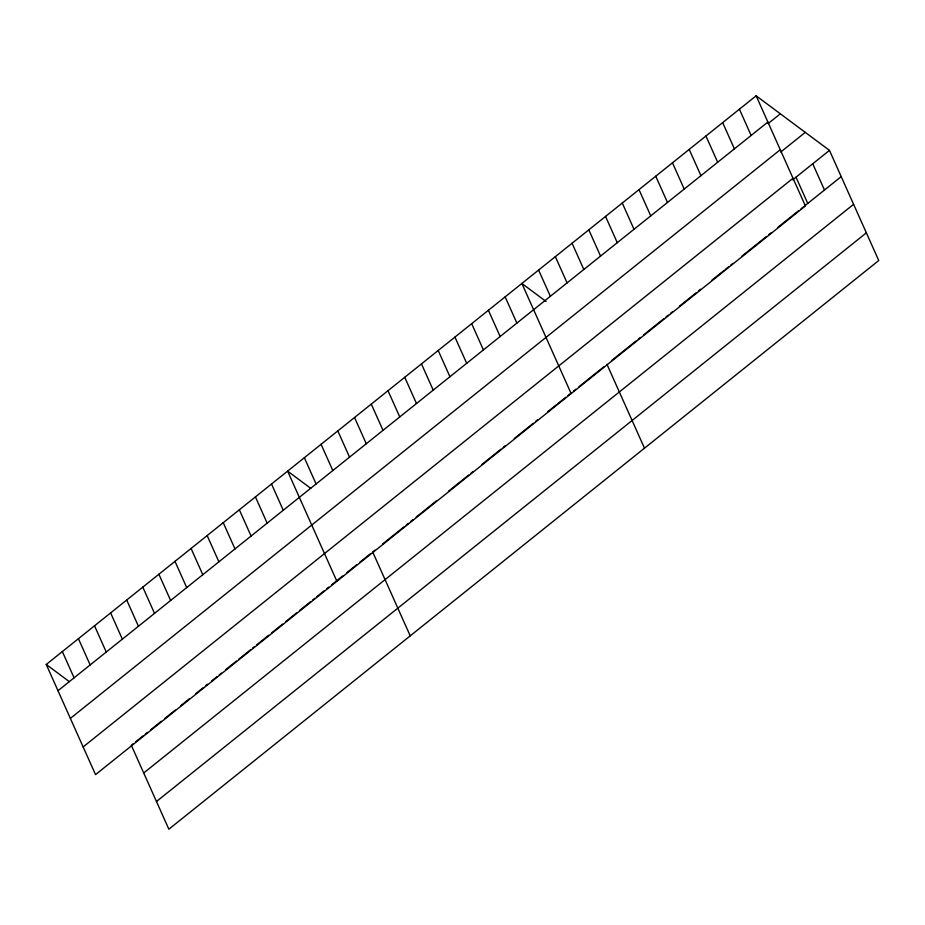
<?xml version="1.0" encoding="UTF-8"?>
<svg xmlns="http://www.w3.org/2000/svg" width="925" height="925" viewBox="0 0 925 925"><rect width="100%" height="100%" fill="white"/><g stroke="black" fill="none" stroke-linecap="round" stroke-linejoin="round"><path stroke-width="1.39" d="M756.141 95.795L805.409 205.951L95.529 774.63L46.25 664.474L756.141 95.795L829.471 150.37L878.75 260.526L168.859 829.205L131.327 745.284L133.466 743.573M57.986 690.709L767.877 122.042M768.074 123.638L780.342 113.81M70.369 718.401L780.261 149.734M780.735 152.024L805.27 132.368M83.134 746.938L793.026 178.259M792.667 179.866L829.471 150.37M135.617 741.85L143.121 735.837M145.271 734.115L147.41 732.392M150.636 729.813L161.366 721.222M164.581 718.644L175.311 710.053M180.676 705.752L189.255 698.884M195.684 693.727L203.199 687.714M205.338 685.992L207.489 684.269M211.779 680.835L217.144 676.545M219.283 674.822L221.433 673.099M225.723 669.665L236.453 661.074M238.592 659.352L250.398 649.905M252.548 648.182L254.687 646.459M256.838 644.748L268.632 635.29M271.846 632.712L282.576 624.121M285.802 621.542L296.52 612.951M299.746 610.373L310.465 601.782M312.615 600.059L314.766 598.336M316.905 596.625L324.409 590.613M326.56 588.89L328.71 587.167M331.925 584.588L342.655 575.998M346.944 572.563L356.599 564.828M359.813 562.25L370.543 553.659M374.914 550.155L372.683 551.936L410.226 635.857M382.73 543.9L403.924 526.915M406.156 525.134L408.387 523.342M410.619 521.55L412.851 519.769M416.192 517.087L436.276 501.003M448.544 491.175L468.628 475.092M470.86 473.299L473.091 471.507M482.006 464.362L500.968 449.168M503.2 447.388L505.432 445.596M514.358 438.45L533.32 423.257M535.552 421.465L537.783 419.684M547.831 411.637L556.746 404.491M557.868 403.601L565.672 397.345M567.904 395.553L571.257 392.871M573.488 391.09L575.72 389.298M579.062 386.615L603.609 366.959M611.413 360.704L635.949 341.036M638.181 339.255L640.412 337.463M643.765 334.781L663.838 318.697M666.069 316.917L668.301 315.124M670.532 313.344L672.764 311.552M679.459 306.187L696.19 292.786M698.421 290.993L700.653 289.213M711.811 280.275L724.078 270.447M725.2 269.557L728.542 266.874M730.773 265.082L733.005 263.301M741.931 256.144L766.478 236.488M768.698 234.696L770.93 232.915M777.624 227.55L798.818 210.576M801.05 208.784L841.218 176.617M143.71 772.976L853.602 204.309M156.475 801.513L866.367 232.834M546.074 301.469L521.873 283.466L571.153 393.611M310.719 488.319L287.617 471.126L336.885 581.282M46.25 664.474L69.352 681.667M812.74 163.783L824.476 190.018M796.009 177.184L807.745 203.419M739.41 109.208L751.146 135.443M722.668 122.609L734.415 148.844M705.937 136.01L717.673 162.257M689.206 149.422L700.942 175.657M672.475 162.823L684.211 189.058M655.744 176.224L667.48 202.471M639.002 189.637L650.749 215.872M622.271 203.037L634.007 229.273M605.54 216.438L617.276 242.685M588.809 229.839L600.545 256.086M572.078 243.252L583.814 269.487M606.95 364.277L644.482 448.186M555.347 256.653L567.083 282.888M538.604 270.054L550.352 296.301M505.142 296.867L516.878 323.103M488.412 310.268L500.147 336.515M471.681 323.681L483.417 349.916M454.938 337.082L466.686 363.317M438.207 350.483L449.943 376.729M421.476 363.883L433.212 390.13M404.745 377.296L416.481 403.531M388.014 390.697L399.75 416.932M371.272 404.098L383.019 430.345M354.541 417.51L366.277 443.746M337.81 430.911L349.546 457.147M321.079 444.312L332.815 470.559M304.348 457.725L316.084 483.96M271.522 484.018L283.258 510.253M255.427 496.898L267.163 523.145M239.344 509.791L251.08 536.038M223.249 522.683L234.985 548.918M207.154 535.575L218.901 561.81M191.07 548.467L202.806 574.702M174.975 561.348L186.711 587.595M158.88 574.24L170.628 600.487M142.797 587.132L154.533 613.368M126.702 600.024L138.438 626.26M110.618 612.917L122.354 639.152M94.523 625.797L106.259 652.044M78.428 638.689L90.164 664.936M62.345 651.582L74.081 677.828"/></g></svg>
